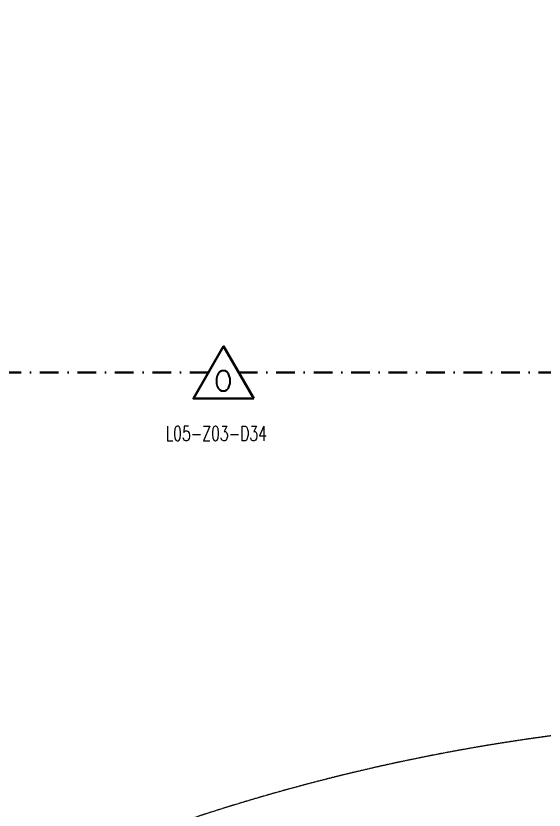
# Model space of a CAD drawing. Extents: x -1133 to 23780, y -1311 to 8245.
# Drawn here: x 16112 to 16472, y 1124 to 1664 of the extents above; entities that cross this region are included whole.
import ezdxf
from ezdxf.enums import TextEntityAlignment as Align

# ---------------------------------------------------------------- set-up
doc = ezdxf.new("R2010")
doc.units = 0
doc.header["$MEASUREMENT"] = 0
for name, pattern in [('DASHDOT', [25.4, 12.7, -6.35, 0, -6.35]), ('DOT2', [0.125, 0, -0.125]), ('HIDDEN', [0.375, 0.25, -0.125])]:
    doc.linetypes.add(name, pattern=pattern)
doc.layers.get('0').update_dxf_attribs({"color": 9, "lineweight": 9})
for name, color, linetype, lineweight in [('06B', 9, 'Continuous', 9), ('06C', 9, 'Continuous', 9), ('20', 9, 'DOT2', 9), ('35', 9, 'Continuous', 9), ('40', 9, 'Continuous', 9), ('40B', 9, 'Continuous', 9), ('E-DEDEKTÖR NUMARALARI', 20, 'Continuous', 30), ('E-KABLO', 7, 'Continuous', 30), ('E-OPTİK DUMAN DEDEKTÖRÜ', 7, 'Continuous', 30)]:
    doc.layers.add(name, color=color, linetype=linetype, lineweight=lineweight)
doc.styles.add('E-YAZI', font='txttw.shx')

# ---------------------------------------------------------------- blocks, each defined once
blk = doc.blocks.new('p-2. kat planı')
at = {"layer": '20', "linetype": 'HIDDEN'}
blk.add_lwpolyline([(16671.49, 2158.03, 0.152192), (13054.42, 1065.28, 0.152192)], format="xyb", dxfattribs=at)
at = {"layer": '40'}
blk.add_lwpolyline([(13054.42, 704.15, -0.030791), (13682.75, 1104.54), (13576.46, 1296.45, -0.024013), (14116.78, 1562.65), (14175.16, 1426.96), (14212.09, 1442.78), (14154.09, 1578.71, -0.023167), (14698.59, 1781.77), (14742.74, 1640.76), (14781.91, 1653.34), (14736.69, 1793.87, -0.023228), (15300.09, 1942.43), (15330.55, 1797.88), (15369.84, 1806.22), (15339.16, 1950.68, -0.024001), (15933.76, 2044.81), (15957.63, 1826.73, -0.029535), (16671.45, 1862.43), (16671.45, 2206.09), (16650.5, 2206.09, 0.149972), (13055.87, 1124.03), (13054.42, 1124.03)], format="xyb", close=True, dxfattribs=at)
at = {"layer": '40B'}
blk.add_lwpolyline([(13052.5, 1837.5), (13052.5, 1065.5), (13054.42, 1065.5, -0.152186), (16671.45, 2158.21), (16671.45, 2226.09), (16672.5, 2226.09), (16672.5, 2372.5), (15945, 2372.5), (15945, 2365), (14187.5, 2363), (14187.5, 2825), (13845, 2825), (13845, 1845), (13845, 1837.5)], format="xyb", close=True, dxfattribs=at)
blk = doc.blocks.new('100_OPTİK DUMAN DEDEKTÖRÜ 085')
at = {"layer": 'E-OPTİK DUMAN DEDEKTÖRÜ', "color": 4}
blk.add_lwpolyline([(2.059, 0), (0, 3.566), (-2.059, 0)], close=True, dxfattribs=at)
at = {"layer": 'E-OPTİK DUMAN DEDEKTÖRÜ', "color": 3, "style": 'E-YAZI'}
blk.add_text('O', height=1.36, dxfattribs=at).set_placement((-0.022, 1.201), align=Align.MIDDLE)

msp = doc.modelspace()

# ---------------------------------------------------------------- linework, layer by layer
at = {"layer": '06B'}
msp.add_lwpolyline([(13055.87, 1124.03, -0.149972), (16650.5, 2206.09)], format="xyb", dxfattribs=at)
at = {"layer": '06C'}
msp.add_lwpolyline([(13124.69, 1100.45), (13117.7, 1111.05, -0.146397), (16605.5, 2161.14), (16605.5, 2148.44, 0.146396), (13124.69, 1100.45, 3.321415)], format="xyb", dxfattribs=at)
at = {"layer": '20', "linetype": 'HIDDEN'}
for points in [[(13074.5, 1250.48, -0.146575), (16650.5, 2301.36, -0.146575)], [(13074.5, 1209.1, -0.147553), (16652.5, 2266.71)]]:
    msp.add_lwpolyline(points, format="xyb", dxfattribs=at)
at = {"layer": '20', "linetype": 'HIDDEN', "lineweight": 0}
msp.add_lwpolyline([(15413.15, 347.65, -0.306499), (16652.5, 1186.14, -0.306499)], format="xyb", dxfattribs=at)
at = {"layer": '35'}
msp.add_lwpolyline([(16650.5, 2363), (16650.5, 2272.98, 0.147272), (13074.5, 1216.59), (13074.5, 1835), (13854.5, 1835), (13854.5, 2483.5), (13840.44, 2489.8), (13837.5, 2489.8), (13837.5, 2570.2), (13840.5, 2570.2), (13854.5, 2576.5), (13854.5, 2580), (13854.5, 2657), (13835.5, 2657), (13835.5, 2763), (13854.5, 2763), (13854.5, 2803), (14182.5, 2803), (14182.5, 2363)], format="xyb", close=True, dxfattribs=at)
msp.add_lwpolyline([(16670.8, 1862.43, 0.158669), (13096.04, 734.16, 0.158669)], format="xyb", dxfattribs=at)
at = {"layer": 'E-KABLO', "color": 6, "linetype": 'DASHDOT'}
for p, q in [((16243.58, 1421.83), (15345.85, 1421.83)), ((16264.17, 1421.83), (16630.63, 1421.83))]:
    msp.add_line(p, q, dxfattribs=at)

# ---------------------------------------------------------------- block references
msp.add_blockref('p-2. kat planı', (0, 0))
at = {"layer": 'E-OPTİK DUMAN DEDEKTÖRÜ', "xscale": 10, "yscale": 10, "zscale": 10}
msp.add_blockref('100_OPTİK DUMAN DEDEKTÖRÜ 085', (16253.87, 1404.01), dxfattribs=at)

# ---------------------------------------------------------------- texts
at = {"layer": 'E-DEDEKTÖR NUMARALARI', "style": 'E-YAZI', "width": 0.7}
msp.add_text('L05-Z03-D34', height=10, dxfattribs=at).set_placement((16214.42, 1375.34))

doc.saveas('drawing.dxf')
